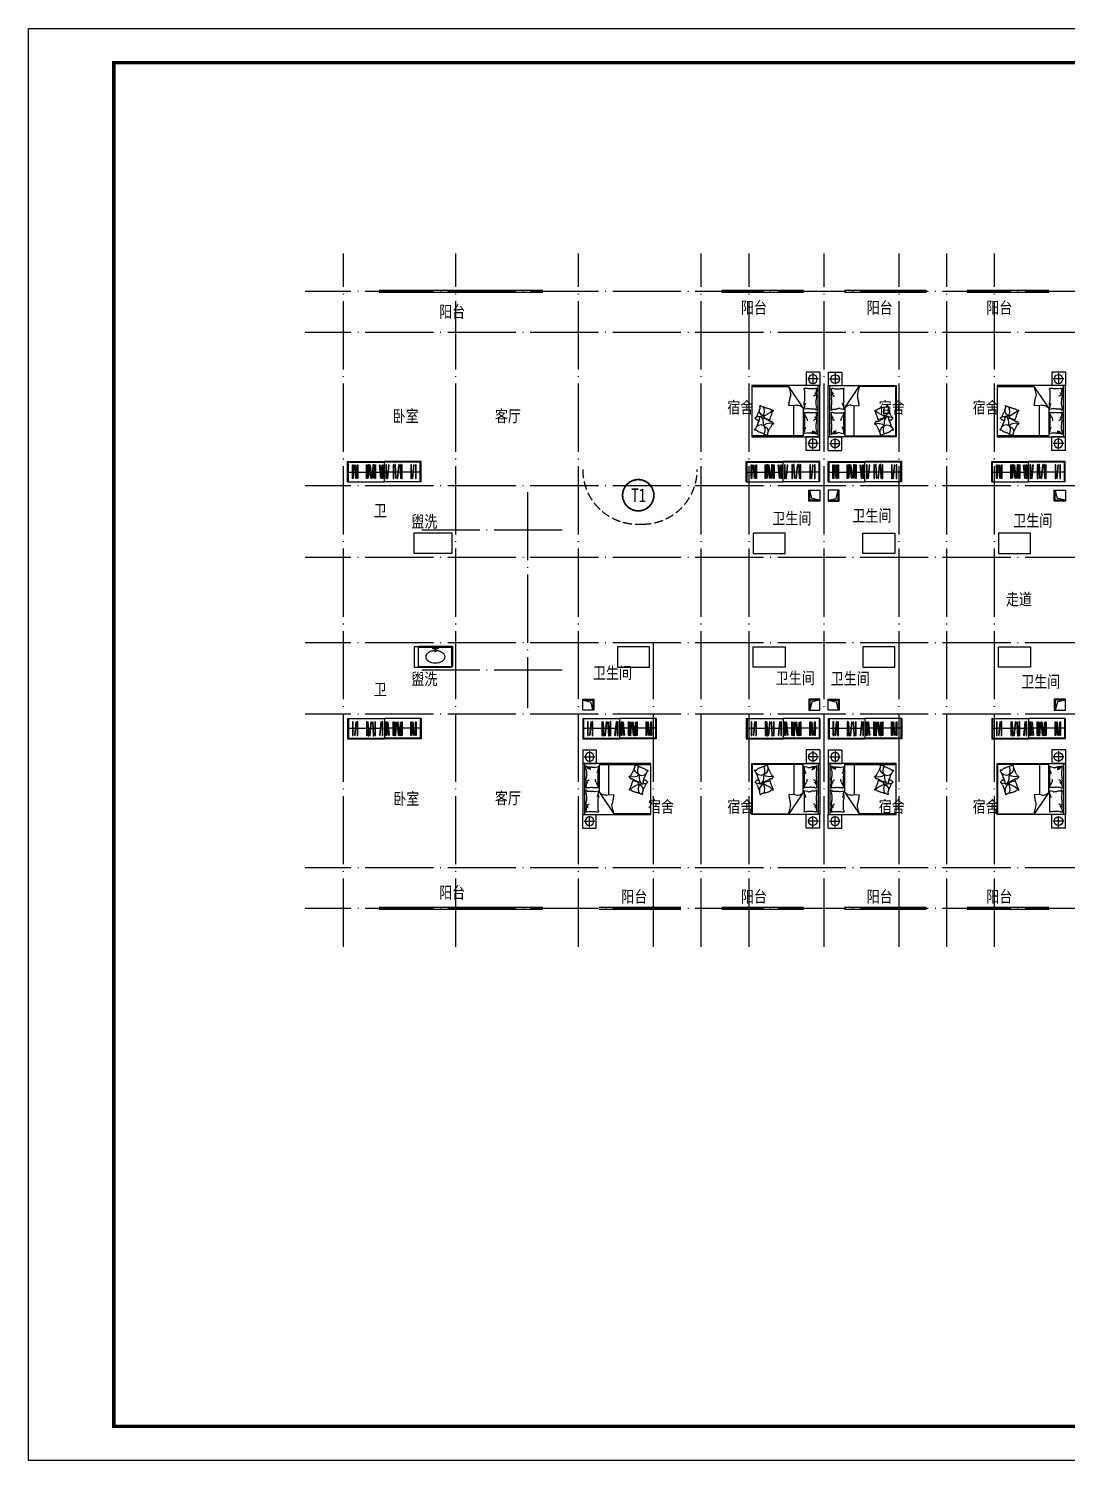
# Model space of a CAD drawing. Extents: x -695846 to 822170, y -413475 to 397179.
# Drawn here: x 464220 to 494696, y 267602 to 309602 of the extents above; entities that cross this region are included whole.
import ezdxf

# ---------------------------------------------------------------- set-up
doc = ezdxf.new("R2010")
doc.units = 0
doc.header["$LTSCALE"] = 1000
doc.header["$MEASUREMENT"] = 0
doc.linetypes.add('DASH', pattern=[0.35, 0.25, -0.1])
doc.linetypes.add('DOTE', pattern=[2.42, 2, -0.2, 0.02, -0.2])
for name, color, linetype in [('A-平面阳台、护栏', 163, 'Continuous'), ('DOTE', 1, 'DOTE'), ('LVTRY', 6, 'Continuous'), ('PUB_TEXT', 7, 'Continuous'), ('STAIR', 2, 'Continuous'), ('T-图框-175', 175, 'Continuous'), ('TREE', 74, 'Continuous')]:
    doc.layers.add(name, color=color, linetype=linetype)
doc.styles.add('-黑体', font='simhei.ttf', dxfattribs={"width": 0.8})
doc.styles.add('DIM_FONT', font='SIMPLEX.shx', dxfattribs={"width": 0.8})

# ---------------------------------------------------------------- blocks, each defined once
blk = doc.blocks.new('wefegr')
at = {"layer": 'LVTRY', "color": 250}
for p, q in [((2978005, -398506), (2977980, -398506)), ((2977980, -398506), (2977980, -398594)), ((2978005, -398594), (2978005, -398506)), ((2977493, -398644), (2978493, -398644)), ((2978069, -398594), (2977917, -398594)), ((2977917, -398594), (2977917, -398644)), ((2978069, -398644), (2978069, -398594))]:
    blk.add_line(p, q, dxfattribs=at)
blk.add_lwpolyline([(2977493, -398670), (2978493, -398670), (2978493, -398067), (2977493, -398067)], close=True, dxfattribs=at)
for centre in [(2977942, -398619), (2978043, -398619)]:
    blk.add_circle(centre, 19.1, dxfattribs=at)
for centre, radius, start, end in [((2977849, -398356), 131, 148.8288, 211.1712), ((2977917, -398397), 211, 124.4003, 148.8288), ((2977917, -398315), 211, 211.1712, 235.5997), ((2977962, -398463), 290, 105.8345, 124.4003), ((2977962, -398249), 290, 235.5997, 254.1655), ((2977991, -398567), 398, 74.1655, 105.8345), ((2977991, -398145), 398, 254.1655, 268.3484), ((2977991, -398145), 398, 272.0081, 285.8345), ((2978021, -398463), 290, 55.5997, 74.1655), ((2978021, -398249), 290, 285.8345, 304.4003), ((2978066, -398397), 211, 31.1712, 55.5997), ((2978066, -398315), 211, 304.4003, 328.8288), ((2978134, -398356), 131, 328.8288, 31.1712)]:
    blk.add_arc(centre, radius, start, end, dxfattribs=at)
blk = doc.blocks.new('15w1e35rwe')
at = {"layer": 'LVTRY'}
for points in [[(592286, 135026), (593226, 135026), (593226, 134426), (592286, 134426)], [(594246, 133166), (594246, 133491), (593921, 133491), (593921, 133166)], [(594246, 133166), (594246, 133466), (593946, 133466), (593946, 133166)]]:
    blk.add_lwpolyline(points, close=True, dxfattribs=at)
blk.add_lwpolyline([(594246, 133466), (594012, 133412), (593946, 133166)], dxfattribs=at)
blk = doc.blocks.new('A$Cf8d6b2ec')
at = {"const_width": 50}
blk.add_lwpolyline([(918, 459, 1), (0, 459, 1)], format="xyb", close=True, dxfattribs=at)
at = {"layer": 'PUB_TEXT', "style": '-黑体', "width": 0.8}
blk.add_text('T1', height=400, dxfattribs=at).set_placement((254, 258, -343))
blk = doc.blocks.new('A$C5FC3334E')
at = {"layer": 'LVTRY', "color": 250}
for p, q in [((0, 1080), (0, 0)), ((0, 1080), (600, 1080)), ((0, 1054), (600, 1054)), ((97, 938), (500, 938)), ((97, 917), (97, 938)), ((500, 917), (97, 917)), ((97, 839), (489, 879)), ((500, 858), (108, 819)), ((288, 1034), (288, 29)), ((489, 879), (500, 858)), ((500, 938), (500, 917)), ((576, 1054), (576, 0)), ((600, 1080), (600, 0)), ((108, 819), (97, 839)), ((97, 801), (500, 801)), ((97, 780), (97, 801)), ((500, 780), (97, 780)), ((97, 522), (500, 522)), ((97, 501), (97, 522)), ((500, 501), (97, 501)), ((97, 395), (489, 435)), ((106, 471), (111, 491)), ((506, 450), (106, 471)), ((111, 491), (512, 471)), ((489, 435), (500, 414)), ((500, 801), (500, 780)), ((500, 522), (500, 501)), ((512, 471), (506, 450)), ((0, 0), (600, 0)), ((108, 375), (97, 395)), ((97, 280), (500, 280)), ((97, 259), (97, 280)), ((500, 259), (97, 259)), ((97, 103), (489, 143)), ((108, 83), (97, 103)), ((97, 65), (500, 65)), ((97, 44), (97, 65)), ((500, 44), (97, 44)), ((106, 327), (111, 348)), ((506, 306), (106, 327)), ((500, 414), (108, 375)), ((500, 122), (108, 83)), ((111, 348), (512, 327)), ((489, 143), (500, 122)), ((500, 280), (500, 259)), ((500, 65), (500, 44)), ((512, 327), (506, 306))]:
    blk.add_line(p, q, dxfattribs=at)
blk = doc.blocks.new('A$C693362D3')
at = {"layer": 'LVTRY', "color": 250}
for p, q in [((0, 2300), (400, 2300)), ((0, 2300), (0, 1900)), ((204, 2265), (204, 1942)), ((400, 2300), (400, 1900)), ((0, 1900), (400, 1900)), ((0, 1900), (2000, 1900)), ((0, 400), (0, 1900)), ((40, 2096), (358, 2096)), ((53, 400), (53, 1900)), ((489, 1253), (916, 1872)), ((1968, 1872), (916, 1872)), ((1988, 446), (1988, 1852)), ((2000, 1900), (2000, 400)), ((687, 1326), (782, 1312)), ((762, 446), (762, 1315)), ((782, 1312), (912, 1314)), ((1641, 1237), (1661, 1273)), ((356, 1225), (469, 1197)), ((489, 1253), (489, 446)), ((1369, 1178), (1473, 1098)), ((1560, 928), (1471, 909)), ((1473, 1098), (1603, 1023)), ((1617, 948), (1560, 928)), ((1603, 1023), (1659, 1005)), ((1659, 1005), (1617, 948)), ((1627, 1134), (1641, 1237)), ((1659, 1005), (1627, 1134)), ((1744, 988), (1645, 947)), ((1646, 724), (1664, 910)), ((1659, 1005), (1722, 1055)), ((1659, 1005), (1753, 994)), ((1664, 910), (1701, 960)), ((1701, 960), (1709, 972)), ((1722, 1055), (1769, 1120)), ((1767, 992), (1862, 980)), ((1769, 1120), (1769, 1213)), ((356, 516), (469, 488)), ((509, 426), (1968, 426)), ((1369, 781), (1472, 795)), ((1472, 795), (1594, 769)), ((1553, 655), (1515, 561)), ((1515, 561), (1518, 537)), ((1646, 724), (1553, 655)), ((1594, 769), (1646, 724)), ((1646, 724), (1618, 657)), ((1618, 657), (1621, 588)), ((1621, 588), (1639, 490)), ((1639, 490), (1645, 487)), ((1646, 724), (1728, 755)), ((1728, 755), (1811, 735)), ((1811, 735), (1873, 681)), ((0, 400), (400, 400)), ((0, 0), (0, 400)), ((2000, 400), (0, 400)), ((40, 204), (358, 204)), ((204, 35), (204, 358)), ((400, 0), (400, 400)), ((0, 0), (400, 0))]:
    blk.add_line(p, q, dxfattribs=at)
for centre in [(204, 2094), (204, 206)]:
    blk.add_circle(centre, 127, dxfattribs=at)
for centre, radius, start, end in [((111, 1815), 25.1, 158.2117, 175.6975), ((115, 1815), 28.9, 175.6975, 210.6513), ((91, 1823), 3.42, 109.564, 158.2117), ((91, 1824), 2.32, 348.1069, 109.564), ((44, 1772), 53.9, 5.2592, 30.6513), ((97, 1823), 4.28, 168.1069, 248.0096), ((101, 1833), 15.6, 248.0096, 291.421), ((194, 1759), 99.2, 175.7841, 251.5603), ((-720, 1702), 821, 1.9079, 5.2592), ((-1393, 1680), 1494, 359.4243, 1.9079), ((320, 1767), 234, 200.8603, 207.2396), ((119, 1788), 32.8, 81.8665, 111.421), ((89, 1577), 246, 77.8905, 81.8665), ((182, 2011), 198, 257.8905, 262.3191), ((277, 2720), 913, 262.3191, 266.6313), ((264, 2486), 679, 266.6313, 271.6331), ((244, 3172), 1365, 271.6331, 273.055), ((-410, 15425), 13636, 273.055, 273.5049), ((404, 2135), 321, 273.5049, 279.9984), ((1616, 1683), 1164, 176.426, 179.7135), ((6170, 1660), 5719, 179.7135, 180.9704), ((600, 1747), 146, 167.131, 176.426), ((502, 1769), 45.3, 152.7159, 167.131), ((463, 1800), 19.3, 73.3022, 99.9984), ((393, 1825), 76.7, 332.7159, 343.7788), ((383, 1828), 87.5, 343.7788, 352.8796), ((468, 1817), 1.32, 352.8796, 73.3022), ((4853, 874), 4065, 167.0745, 169.2724), ((1532, 1636), 657, 164.0648, 167.0745), ((2664, 1313), 1835, 162.2636, 164.0648), ((1968, 1852), 20, 0, 90), ((391, 1188), 305, 164.256, 171.5628), ((387, 1576), 290, 175.1982, 182.5386), ((249, 1570), 152, 182.5386, 190.1899), ((-772, 1673), 873, 355.1982, 359.4243), ((-135, 1336), 242, 344.256, 352.4531), ((-421, 1449), 529, 6.0867, 10.1899), ((-938, 1394), 1049, 0, 6.0867), ((-572, 1394), 683, 352.4531, 0), ((180, 1695), 76.8, 207.2396, 218.3886), ((427, 1891), 392, 218.3886, 223.8115), ((307, 1776), 225, 223.8115, 230.9651), ((196, 1639), 49.3, 230.9651, 241.6832), ((267, 1772), 200, 241.6832, 246.9972), ((-251, 1082), 739, 17.1982, 25.3111), ((3814, 1621), 3362, 180.9704, 182.6096), ((600, 1293), 146, 168.4414, 186.4341), ((574, 1290), 120, 186.4341, 197.3864), ((1671, 1523), 1216, 182.6096, 184.6176), ((232, 1368), 230, 348.4414, 2.7491), ((-942, 1312), 1405, 2.7491, 4.6176), ((728, 965), 375, 110.1488, 129.6445), ((661, 1148), 180, 81.8644, 110.1488), ((916, 1619), 58.1, 169.2724, 187.7304), ((1051, 1638), 194, 187.7304, 193.1904), ((-1587, 1019), 2516, 11.6741, 13.1904), ((-1658, 1005), 2588, 9.495, 11.6741), ((-2834, 808), 3780, 7.692, 9.495), ((2019, -338), 1648, 103.841, 105.2625), ((1494, 1792), 545, 283.841, 286.3122), ((1597, 1441), 180, 286.3122, 290.7773), ((717, 3762), 2662, 290.7773, 291.9373), ((1683, 1362), 75.5, 291.9373, 315.0955), ((1748, 1297), 16.8, 84.6428, 135.0955), ((1749, 1308), 5.8, 27.2959, 84.6428), ((1709, 1288), 50.9, 8.6443, 27.2959), ((1700, 1286), 59.9, 352.216, 8.6443), ((1822, 1270), 63, 172.216, 188.2293), ((2185, 1322), 430, 188.2293, 196.3527), ((111, 1106), 25.1, 158.2117, 175.6975), ((115, 1105), 28.9, 175.6975, 210.6513), ((249, 1209), 161, 171.5628, 180), ((178, 1209), 90.4, 180, 191.2724), ((91, 1114), 3.42, 109.564, 158.2117), ((103, 1194), 13.1, 191.2724, 296.5805), ((91, 1115), 2.32, 348.1069, 109.564), ((44, 1063), 53.9, 5.2592, 30.6513), ((97, 1113), 4.28, 168.1069, 248.0096), ((101, 1124), 15.6, 248.0096, 291.421), ((194, 1050), 99.2, 175.7841, 251.5603), ((-720, 993), 821, 1.9079, 5.2592), ((387, 867), 290, 175.1982, 182.5386), ((249, 861), 152, 182.5386, 190.1899), ((-772, 964), 873, 355.1982, 359.4243), ((-1393, 970), 1494, 359.4243, 1.9079), ((320, 1058), 234, 200.8603, 207.2396), ((119, 1079), 32.8, 81.8665, 111.421), ((93, 1213), 34.2, 296.5805, 355.5998), ((180, 986), 76.8, 207.2396, 218.3886), ((427, 1182), 392, 218.3886, 223.8115), ((89, 868), 246, 77.8905, 81.8665), ((180, 1699), 492, 263.7676, 270), ((182, 1302), 198, 257.8905, 262.3191), ((307, 1067), 225, 223.8115, 230.9651), ((277, 2011), 913, 262.3191, 266.6313), ((196, 930), 49.3, 230.9651, 241.6832), ((267, 1063), 200, 241.6832, 246.9972), ((180, 1411), 204, 270, 279.6844), ((66, 2080), 882, 279.6844, 282.1984), ((264, 1777), 679, 266.6313, 271.6331), ((320, 907), 317, 98.0051, 102.1984), ((367, 569), 659, 92.6649, 98.0051), ((244, 2463), 1365, 271.6331, 273.055), ((-410, 14716), 13636, 273.055, 273.5049), ((340, 1160), 67.7, 75.9548, 92.6649), ((647, 880), 272, 175.9172, 183.5552), ((433, 896), 58, 159.3257, 175.9172), ((853, 737), 507, 155.6735, 159.3257), ((1696, 356), 1432, 153.5015, 155.6735), ((694, 855), 313, 147.865, 153.5015), ((404, 1426), 321, 273.5049, 279.9984), ((1046, 634), 729, 144.1737, 147.865), ((1616, 974), 1164, 176.426, 179.7135), ((6170, 951), 5719, 179.7135, 180.9704), ((3814, 911), 3362, 180.9704, 182.6096), ((600, 1037), 146, 167.131, 176.426), ((502, 1060), 45.3, 152.7159, 167.131), ((240, 1186), 230, 9.4841, 17.3864), ((463, 1091), 19.3, 73.3022, 99.9984), ((393, 1116), 76.7, 332.7159, 343.7788), ((200, 1179), 271, 4.0829, 9.4841), ((383, 1119), 87.5, 343.7788, 352.8796), ((469, 1198), 0.917, 255.9551, 4.0829), ((468, 1108), 1.32, 352.8796, 73.3022), ((1373, 1177), 4.43, 103.2808, 176.0516), ((1404, 1175), 35.2, 176.0516, 200.3452), ((1427, 1184), 60.1, 200.3452, 218.5854), ((1374, 1175), 6.3, 36.5792, 103.2808), ((1390, 1188), 14.2, 216.5792, 259.5926), ((1318, 1097), 79.2, 22.7069, 38.5854), ((1402, 1250), 77.1, 259.5926, 267.2714), ((619, 804), 837, 20.1287, 22.7069), ((1399, 1188), 15.3, 267.2714, 284.5709), ((1393, 1211), 39.3, 284.5709, 296.8179), ((1459, 783), 77.4, 125.8936, 136.4776), ((-3378, -661), 5094, 19.0836, 20.1287), ((1252, 1490), 352, 296.8179, 300.9056), ((1427, 827), 22.6, 81.9508, 125.8936), ((1437, 895), 45.8, 261.9508, 292.4162), ((1333, 1355), 194, 300.9056, 309.7005), ((-1536, -23), 3145, 16.6085, 19.0836), ((1071, 1782), 1005, 292.4162, 295.0529), ((1508, 1143), 81, 116.0735, 129.7005), ((1559, 1039), 197, 107.8396, 116.0735), ((1366, 842), 117, 10.7366, 16.6085), ((782, 2399), 1687, 295.0529, 297.0884), ((2113, -680), 2003, 105.2625, 107.8396), ((838, 2291), 1565, 297.0884, 299.936), ((1726, 749), 214, 112.2355, 119.936), ((1736, 1009), 23.1, 292.2355, 342.8133), ((1762, 1001), 4.67, 19.3799, 162.8133), ((1758, 1000), 9.2, 355.7407, 19.3799), ((1801, 996), 34, 175.7407, 187.9822), ((1961, 1019), 195, 187.9822, 194.8807), ((1599, 923), 179, 7.6784, 14.8807), ((2371, 1377), 624, 196.3527, 203.0962), ((1706, 937), 71.2, 355.4882, 7.6784), ((1843, 926), 66.3, 175.4882, 188.1216), ((1893, 933), 117, 188.1216, 201.0043), ((4720, 2019), 3145, 201.0043, 203.4795), ((2121, -67), 1005, 108.0203, 109.3448), ((7168, 3422), 5838, 203.0962, 203.4523), ((1824, 846), 45.8, 77.5549, 108.0203), ((-3786, -1330), 6102, 23.104, 23.4523), ((-28, 273), 2016, 22.0188, 23.104), ((1839, 912), 22.6, 257.5549, 301.4977), ((4712, 2190), 3097, 202.0188, 202.8944), ((1810, 959), 77.4, 301.4977, 312.0817), ((1892, 999), 35.9, 202.8944, 268.8496), ((1716, 1063), 218, 312.0817, 318.389), ((1385, 1357), 660, 318.389, 319.3878), ((2177, 678), 383, 138.0754, 139.3878), ((1891, 951), 12.7, 316.7905, 88.8496), ((1926, 904), 45.2, 131.4767, 138.0754), ((1850, 990), 69.7, 311.4767, 316.7905), ((249, 500), 161, 171.5628, 180), ((178, 500), 90.4, 180, 191.2724), ((391, 479), 305, 164.256, 171.5628), ((103, 485), 13.1, 191.2724, 296.5805), ((-135, 627), 242, 344.256, 352.4531), ((-421, 740), 529, 6.0867, 10.1899), ((-938, 685), 1049, 0, 6.0867), ((-572, 685), 683, 352.4531, 0), ((93, 504), 34.2, 296.5805, 355.5998), ((252, 437), 140, 95.6311, 152.7964), ((180, 990), 492, 263.7676, 270), ((216, 446), 89.9, 131.4429, 143.7359), ((191, 474), 52.6, 115.3551, 131.4429), ((233, 385), 151, 111.8149, 115.3551), ((254, 335), 206, 108.7799, 111.8149), ((180, 702), 204, 270, 279.6844), ((205, 476), 56.2, 90, 108.7799), ((205, 441), 91.5, 75.3149, 90), ((66, 1370), 882, 279.6844, 282.1984), ((320, 198), 317, 98.0051, 102.1984), ((367, -140), 659, 92.6649, 98.0051), ((340, 450), 67.7, 75.9548, 92.6649), ((-251, 373), 739, 17.1982, 25.3111), ((600, 584), 146, 168.4414, 186.4341), ((574, 581), 120, 186.4341, 197.3864), ((1671, 814), 1216, 182.6096, 184.6176), ((232, 659), 230, 348.4414, 2.7491), ((-942, 603), 1405, 2.7491, 4.6176), ((240, 476), 230, 9.4841, 17.3864), ((200, 470), 271, 4.0829, 9.4841), ((469, 489), 0.917, 255.9551, 4.0829), ((509, 446), 20, 180, 270), ((742, 446), 20, 270, 0), ((1378, 785), 12.7, 141.1864, 273.2455), ((1422, 749), 69.7, 135.8726, 141.1864), ((1340, 829), 45.2, 315.8726, 322.4713), ((1072, 1035), 383, 322.4713, 323.7837), ((1381, 736), 35.9, 27.2902, 93.2455), ((1914, 418), 660, 142.7849, 143.7837), ((1561, 686), 218, 136.4776, 142.7849), ((-1340, -667), 3097, 26.4147, 27.2902), ((3240, 1607), 2016, 206.4147, 207.4999), ((6864, 3494), 6102, 207.4999, 207.8482), ((-3694, -2084), 5838, 27.4921, 27.8482), ((932, 324), 624, 20.7486, 27.4921), ((1113, 392), 430, 12.6252, 20.7486), ((1471, 472), 63, 356.6119, 12.6252), ((1594, 465), 59.9, 176.6119, 193.0402), ((1585, 463), 50.9, 193.0402, 211.6917), ((1547, 439), 5.8, 211.6917, 269.0386), ((1547, 450), 16.8, 269.0386, 319.4914), ((1617, 390), 75.5, 116.3332, 139.4914), ((2764, -1928), 2662, 115.1732, 116.3332), ((1709, 319), 180, 110.7081, 115.1732), ((1838, -23), 545, 108.2369, 110.7081), ((1151, 2060), 1648, 288.2369, 289.6584), ((1032, 2394), 2003, 289.6584, 292.2355), ((1716, 722), 197, 292.2355, 300.4694), ((1774, 623), 81, 300.4694, 314.0964), ((1966, 425), 194, 125.3015, 134.0964), ((6508, 2796), 5094, 203.4795, 204.5246), ((2057, 296), 352, 121.2138, 125.3015), ((2635, 1028), 837, 204.5246, 207.1028), ((1895, 564), 39.3, 108.9668, 121.2138), ((1887, 586), 15.3, 91.6673, 108.9668), ((1889, 525), 77.1, 83.9885, 91.6673), ((1960, 683), 79.2, 207.1028, 222.9813), ((1895, 587), 14.2, 40.9751, 83.9885), ((1858, 588), 60.1, 24.7411, 42.9813), ((1911, 601), 6.3, 220.9751, 287.6767), ((1881, 599), 35.2, 0.4475, 24.7411), ((1912, 599), 4.43, 287.6767, 0.4475), ((1968, 446), 20, 270, 0)]:
    blk.add_arc(centre, radius, start, end, dxfattribs=at)
at = {"layer": 'LVTRY', "color": 250, "style": 'DIM_FONT', "width": 0.8, "flags": 9}
for tag in ['YSIZE', 'XSIZE']:
    blk.add_attdef(tag, (0, 400), '', height=0.5, rotation=90, dxfattribs=at)

msp = doc.modelspace()

# ---------------------------------------------------------------- linework, layer by layer
at = {"layer": 'A-平面阳台、护栏'}
for p, q in [((486956, 301917), (484556, 301917)), ((486956, 301857), (484556, 301857)), ((490556, 301917), (488156, 301917)), ((490556, 301857), (488156, 301857)), ((494156, 301917), (491756, 301917)), ((494156, 301857), (491756, 301857)), ((483356, 283817), (480956, 283817)), ((483356, 283757), (480956, 283757)), ((486956, 283817), (484556, 283817)), ((486956, 283757), (484556, 283757)), ((490556, 283817), (488156, 283817)), ((490556, 283757), (488156, 283757)), ((494156, 283817), (491756, 283817)), ((494156, 283757), (491756, 283757))]:
    msp.add_line(p, q, dxfattribs=at)
for points in [[(479306, 301917), (474506, 301917)], [(479306, 301857), (474506, 301857)], [(479306, 283817), (474506, 283817)], [(479306, 283757), (474506, 283757)]]:
    msp.add_lwpolyline(points, dxfattribs=at)
at = {"layer": 'DOTE'}
for p, q in [((473456, 282667), (473456, 303007)), ((476756, 282667), (476756, 303007)), ((480356, 282667), (480356, 303007)), ((483956, 282667), (483956, 303007)), ((485356, 282667), (485356, 303007)), ((487556, 282667), (487556, 303007)), ((489756, 282667), (489756, 303007)), ((491156, 282667), (491156, 303007)), ((492556, 282667), (492556, 303007)), ((509976, 301887), (472336, 301887)), ((509976, 300687), (472336, 300687)), ((509976, 296187), (472336, 296187)), ((478856, 296007), (478856, 289667)), ((479876, 294887), (475756, 294887)), ((509976, 294087), (472336, 294087)), ((509976, 291587), (472336, 291587)), ((482556, 282667), (482556, 291587)), ((479876, 290787), (475756, 290787)), ((509976, 289487), (472336, 289487)), ((509976, 284987), (472336, 284987)), ((509976, 283787), (472336, 283787))]:
    msp.add_line(p, q, dxfattribs=at)
at = {"layer": 'LVTRY'}
for points in [[(476636, 294207), (475536, 294207), (475536, 294807), (476636, 294807)], [(476636, 291467), (475536, 291467), (475536, 290867), (476636, 290867)]]:
    msp.add_lwpolyline(points, close=True, dxfattribs=at)
at = {"layer": 'STAIR', "color": 9, "linetype": 'DASH'}
msp.add_line((482076, 295067), (482236, 295067), dxfattribs=at)
for points in [[(480476, 296667, 0.414214), (482076, 295067)], [(483836, 296667, -0.414214), (482236, 295067)]]:
    msp.add_lwpolyline(points, format="xyb", dxfattribs=at)
at = {"layer": 'T-图框-175'}
msp.add_lwpolyline([(464220, 267602), (464220, 309602), (523620, 309602), (523620, 267602)], close=True, dxfattribs=at)
at = {"layer": 'T-图框-175', "const_width": 100}
msp.add_lwpolyline([(466720, 268602), (522620, 268602), (522620, 308602), (466720, 308602)], close=True, dxfattribs=at)

# ---------------------------------------------------------------- block references
for name, p in [('A$Cf8d6b2ec', (481646, 295455)), ('15w1e35rwe', (-106810, 156441)), ('15w1e35rwe', (-99610, 156441))]:
    msp.add_blockref(name, p)
at = {"xscale": -1}
for p, rotation in [((-106810, 429232), 180), ((-99610, 429232), 180), ((1081921, 156441), 4.107006974507499e-06)]:
    msp.add_blockref('15w1e35rwe', p, dxfattribs=dict(at, rotation=rotation))
at = {"rotation": 179.999995892993}
msp.add_blockref('15w1e35rwe', (1081921, 429232), dxfattribs=at)
at = {"xscale": -1}
msp.add_blockref('15w1e35rwe', (1074721, 156441), dxfattribs=at)
at = {"layer": 'LVTRY', "color": 250, "xscale": -1}
for name, p, rotation in [('A$C693362D3', (487436, 297229), 359.9999039109273), ('A$C693362D3', (494636, 297229), 359.9999039109273), ('wefegr', (-2501837, -107183, -343), 180), ('A$C693362D3', (480475, 288444), 179.9999979976275), ('A$C693362D3', (487675, 288444), 179.9999979976275)]:
    msp.add_blockref(name, p, dxfattribs=dict(at, rotation=rotation))
at = {"layer": 'LVTRY', "color": 250}
for p, rotation in [((487675, 297229), 2.053451123629391e-06), ((487436, 288444), 180), ((494636, 288444), 180)]:
    msp.add_blockref('A$C693362D3', p, dxfattribs=dict(at, rotation=rotation))
at = {"layer": 'LVTRY'}
for p, rotation in [((474656, 296307), 90), ((474656, 289367), 270)]:
    msp.add_blockref('A$C5FC3334E', p, dxfattribs=dict(at, rotation=rotation))
at = {"layer": 'LVTRY', "xscale": -1}
for p, rotation in [((474656, 296307), 270), ((474656, 289367), 90)]:
    msp.add_blockref('A$C5FC3334E', p, dxfattribs=dict(at, rotation=rotation))
at = {"layer": 'TREE'}
for p, rotation in [((486355, 296307), 89.99990391092726), ((488756, 296307), 90.00000205345113), ((493555, 296307), 89.99990391092726), ((481556, 289367), 269.9999979976276), ((486355, 289367), 270), ((488756, 289367), 269.9999979976276), ((493555, 289367), 270)]:
    msp.add_blockref('A$C5FC3334E', p, dxfattribs=dict(at, rotation=rotation))
at = {"layer": 'TREE', "xscale": -1}
for p, rotation in [((486355, 296307), 269.9999039109272), ((488756, 296307), 270.0000020534512), ((493555, 296307), 269.9999039109272), ((481556, 289367), 89.99999799762749), ((486355, 289367), 90), ((488756, 289367), 89.99999799762749), ((493555, 289367), 90)]:
    msp.add_blockref('A$C5FC3334E', p, dxfattribs=dict(at, rotation=rotation))

# ---------------------------------------------------------------- texts
at = {"layer": 'PUB_TEXT', "style": '-黑体', "width": 0.8}
for s, p in [('阳台', (485117, 301241, -343)), ('阳台', (488808, 301241, -343)), ('阳台', (492317, 301241, -343)), ('阳台', (476264, 301122, -343)), ('宿舍', (484717, 298313, -343)), ('宿舍', (489161, 298313, -343)), ('宿舍', (491917, 298313, -343)), ('卧室', (474900, 298061, -343)), ('客厅', (477900, 298061, -343)), ('卫', (474347, 295290, -343)), ('盥洗', (475448, 294966, -343)), ('卫生间', (486038, 295060, -343)), ('卫生间', (488388, 295141, -343)), ('卫生间', (493108, 294997, -343)), ('盥洗', (475448, 290349, -343)), ('卫生间', (480776, 290528, -343)), ('卫生间', (486138, 290376, -343)), ('卫生间', (487753, 290362, -343)), ('卫生间', (493340, 290272, -343)), ('卫', (474347, 290043, -343)), ('卧室', (474920, 286836)), ('客厅', (477900, 286856, -343)), ('宿舍', (482389, 286604, -343)), ('宿舍', (484717, 286604, -343)), ('宿舍', (489161, 286604, -343)), ('宿舍', (491917, 286604, -343)), ('阳台', (476264, 284084, -343)), ('阳台', (481608, 283966, -343)), ('阳台', (485117, 283966, -343)), ('阳台', (488808, 283966, -343)), ('阳台', (492317, 283966, -343))]:
    msp.add_text(s, height=350, dxfattribs=at).set_placement(p)
msp.add_text('走道', height=350, rotation=359.9998, dxfattribs=at).set_placement((492893, 292687, -343))

doc.saveas('drawing.dxf')
